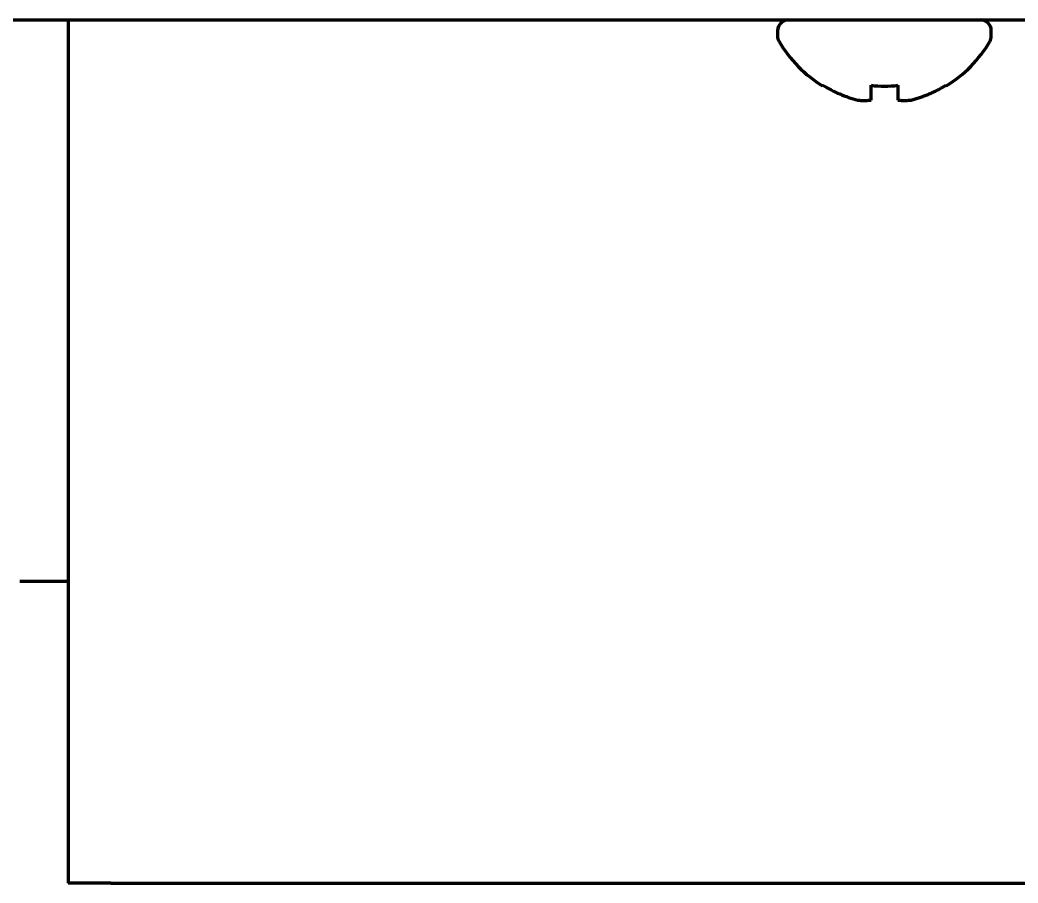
# Model space of a CAD drawing. Header units: inches. Extents: x -2983 to 7024, y 422 to 5529.
# Drawn here: x 4451.68 to 4489.03, y 2188.59 to 2220.89 of the extents above; entities that cross this region are included whole.
import ezdxf

# ---------------------------------------------------------------- set-up
doc = ezdxf.new("R2010")
doc.units = ezdxf.units.IN

msp = doc.modelspace()

# ---------------------------------------------------------------- linework, layer by layer
at = {"linetype": 'Continuous', "lineweight": 70}
for p, q in [((4411.435, 2220.892), (4490.035, 2220.892)), ((4453.485, 2220.893), (4453.485, 2188.592)), ((4480.035, 2220.492), (4480.035, 2220.292)), ((4488.035, 2220.292), (4488.035, 2220.492)), ((4481.735, 2218.414), (4481.735, 2218.447)), ((4486.335, 2218.447), (4486.335, 2218.414)), ((4451.685, 2199.892), (4453.485, 2199.892)), ((4455.085, 2188.592), (4453.485, 2188.592)), ((4455.085, 2188.592), (4508.934, 2188.592))]:
    msp.add_line(p, q, dxfattribs=at)
for centre, radius, start, end in [((4480.435, 2220.492), 0.4, 90, 180), ((4487.635, 2220.492), 0.4, 0, 90), ((4480.435, 2220.292), 0.4, 180, 210.3012), ((4484.234, 2222.512), 4.8, 210.3012, 238.4186), ((4483.836, 2222.512), 4.8, 301.5837, 329.6988), ((4487.635, 2220.292), 0.4, 329.6988, 0), ((4484.035, 2222.194), 3.78, 262.3959, 269.9965), ((4484.034, 2222.194), 3.78, 270.0035, 277.6041)]:
    msp.add_arc(centre, radius, start, end, dxfattribs=at)
for points in [[(4481.735, 2218.447), (4481.937, 2218.323), (4482.147, 2218.215), (4482.472, 2218.077), (4482.582, 2218.035), (4482.806, 2217.959), (4482.919, 2217.926), (4483.035, 2217.896)], [(4484.535, 2218.447), (4484.535, 2218.323), (4484.535, 2218.215), (4484.535, 2218.077), (4484.535, 2218.035), (4484.535, 2217.959), (4484.535, 2217.926), (4484.535, 2217.896)]]:
    msp.add_open_spline(points, degree=3, knots=[0, 0, 0, 0, 0.5, 0.5, 0.75, 0.75, 1, 1, 1, 1], dxfattribs=at)
for points in [[(4483.535, 2217.896), (4483.535, 2217.91), (4483.535, 2217.94), (4483.535, 2217.991), (4483.535, 2218.047), (4483.535, 2218.108), (4483.535, 2218.174), (4483.535, 2218.249), (4483.535, 2218.336), (4483.535, 2218.408), (4483.535, 2218.447)], [(4485.035, 2217.896), (4485.089, 2217.91), (4485.197, 2217.94), (4485.359, 2217.991), (4485.517, 2218.047), (4485.673, 2218.108), (4485.825, 2218.174), (4485.981, 2218.249), (4486.147, 2218.336), (4486.271, 2218.408), (4486.335, 2218.447)], [(4483.035, 2217.896), (4483.061, 2217.893), (4483.112, 2217.887), (4483.186, 2217.882), (4483.257, 2217.88), (4483.327, 2217.88), (4483.397, 2217.883), (4483.466, 2217.888), (4483.512, 2217.893), (4483.535, 2217.896)], [(4484.535, 2217.896), (4484.558, 2217.893), (4484.606, 2217.888), (4484.677, 2217.883), (4484.749, 2217.88), (4484.82, 2217.88), (4484.892, 2217.883), (4484.963, 2217.888), (4485.011, 2217.893), (4485.035, 2217.896)]]:
    msp.add_open_spline(points, degree=3, dxfattribs=at)

doc.saveas('drawing.dxf')
